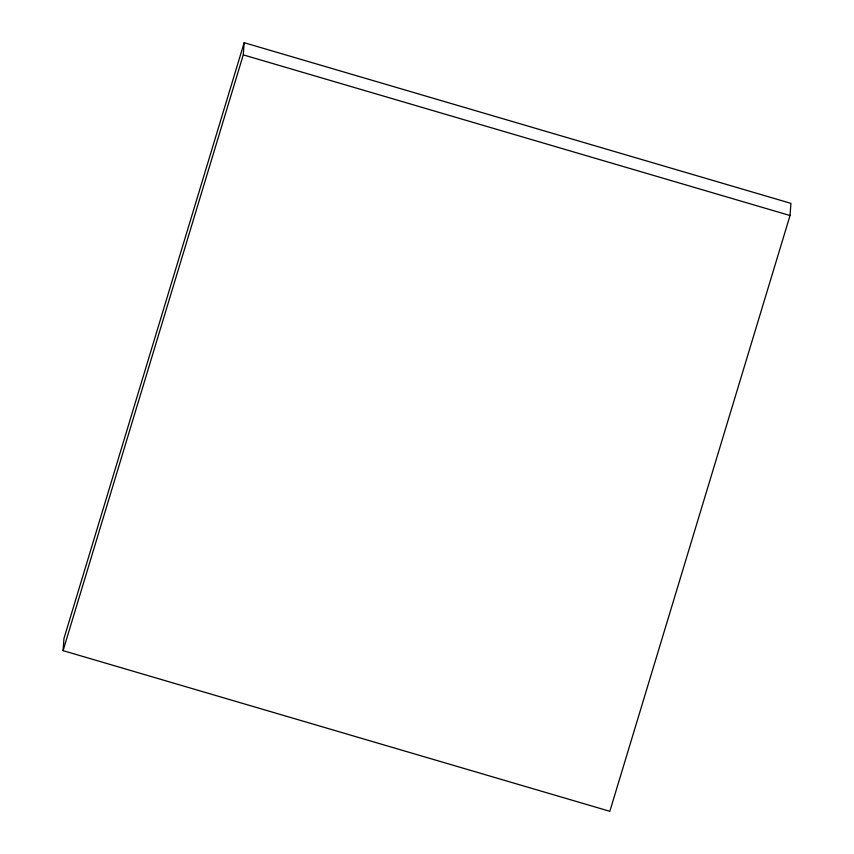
<?xml version="1.0" encoding="UTF-8"?>
<svg xmlns="http://www.w3.org/2000/svg" width="854" height="854" viewBox="0 0 854 854"><rect width="100%" height="100%" fill="white"/><g stroke="black" fill="none" stroke-linecap="round" stroke-linejoin="round"><path stroke-width="1.28" d="M63.079 650.641L63.965 638.472L244.169 42.7L790.921 203.359L790.035 215.528L609.831 811.3L63.079 650.641L243.273 54.869L244.169 42.7M243.273 54.869L790.035 215.528"/></g></svg>
